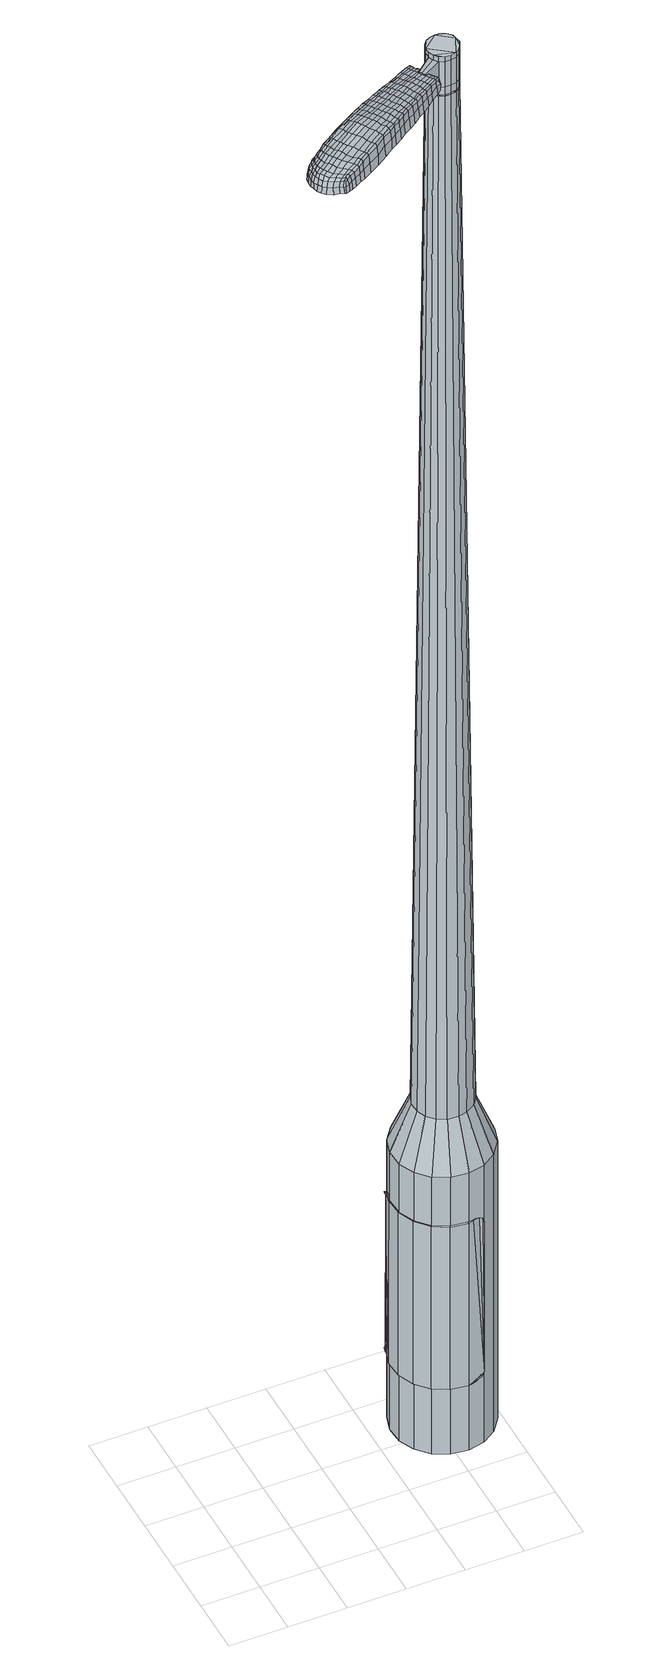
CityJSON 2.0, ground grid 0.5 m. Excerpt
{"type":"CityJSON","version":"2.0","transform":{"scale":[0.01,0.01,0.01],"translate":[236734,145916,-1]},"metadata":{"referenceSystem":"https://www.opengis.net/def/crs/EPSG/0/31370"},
"CityObjects":{
"object1":{"type":"GenericCityObject","attributes":{"cluster":702,"mean_distance_to_centroid":0.224,"new_centroid_x":236736.09,"new_centroid_y":145917.15,"mean_distance_to_camera":7.63,"H1":527,"H2":579.43,"Z_final":113.92,"cluster2":-1,"proj_x":236733.93,"proj_y":145913.86,"id_line":43641,"bearing_l":123.21,"distance":3.94,"orientation":"left","G_obj":213.21},"geometry":[{"type":"MultiSurface","lod":"2","boundaries":[[[0,1,2,3]],[[1,4,5,2]],[[4,6,7,5]],[[6,8,9,7]],[[8,10,11,9]],[[10,12,13,11]],[[12,14,15,13]],[[14,16,17,15]],[[16,18,19,17]],[[18,20,21,19]],[[20,22,23,21]],[[22,24,25,23]],[[24,26,27,25]],[[26,28,29,27]],[[28,30,31,29]],[[30,32,33,31]],[[32,34,35,33]],[[34,0,3,35]],[[36,37,38,39]],[[38,40,41,42]],[[41,43,42]],[[42,44,45,46]],[[45,47,46]],[[46,48,49,50]],[[49,51,50]],[[42,46,50,38]],[[50,52,39,38]],[[53,36,39]],[[2,5,7,35]],[[7,9,11,15]],[[11,13,15]],[[15,17,19,23]],[[19,21,23]],[[23,25,27,31]],[[27,29,31]],[[15,23,31,7]],[[31,33,35,7]],[[3,2,35]],[[1,0,54,55]],[[0,34,56,54]],[[34,32,57,56]],[[32,30,58,57]],[[30,28,59,58]],[[28,26,60,59]],[[26,24,61,60]],[[24,22,62,61]],[[22,20,63,62]],[[20,18,64,63]],[[18,16,65,64]],[[16,14,66,65]],[[14,12,67,66]],[[12,10,68,67]],[[10,8,69,68]],[[8,6,70,69]],[[6,4,71,70]],[[4,1,55,71]],[[55,54,72,73]],[[54,56,74,72]],[[56,57,75,74]],[[57,58,76,75]],[[58,59,77,76]],[[59,60,78,77]],[[60,61,79,78]],[[61,62,80,79]],[[62,63,81,80]],[[63,64,82,81]],[[64,65,83,82]],[[65,66,84,83]],[[66,67,85,84]],[[67,68,86,85]],[[68,69,87,86]],[[69,70,88,87]],[[70,71,89,88]],[[71,55,73,89]],[[90,91,92,93]],[[94,95,91,90]],[[96,97,95,94]],[[76,98,97,96]],[[99,100,98,76]],[[101,102,100,99]],[[79,103,102,101]],[[104,105,103,79]],[[81,106,105,104]],[[107,108,106,81]],[[109,110,108,107]],[[111,112,110,109]],[[85,113,112,111]],[[86,114,113,85]],[[115,116,114,86]],[[117,118,116,115]],[[89,119,118,117]],[[93,92,119,89]],[[120,121,122,123]],[[124,120,123,125]],[[126,124,125,127]],[[128,126,127,129]],[[130,128,129,131]],[[132,130,131,133]],[[134,132,133,135]],[[136,134,135,137]],[[138,136,137,139]],[[140,138,139,141]],[[142,140,141,143]],[[144,142,143,145]],[[146,144,145,147]],[[148,146,147,149]],[[150,148,149,151]],[[152,150,151,153]],[[73,72,90,93]],[[72,74,94,90]],[[74,75,96,94]],[[75,76,96]],[[77,99,76]],[[77,78,101,99]],[[78,79,101]],[[80,104,79]],[[80,81,104]],[[82,107,81]],[[82,83,109,107]],[[83,84,111,109]],[[84,85,111]],[[87,115,86]],[[87,88,117,115]],[[88,89,117]],[[73,93,89]],[[154,155,92,91]],[[155,119,92]],[[156,118,119]],[[156,157,116,118]],[[157,114,116]],[[158,112,113]],[[158,159,110,112]],[[159,160,108,110]],[[160,106,108]],[[161,105,106]],[[161,103,105]],[[162,102,103]],[[162,163,100,102]],[[163,98,100]],[[164,97,98]],[[164,165,95,97]],[[165,154,91,95]],[[39,52,152,166]],[[155,154,167,153]],[[53,39,166,121]],[[154,165,122,167]],[[36,53,121,120]],[[165,164,123,122]],[[37,36,120,124]],[[164,98,125,123]],[[38,37,124,126]],[[98,163,127,125]],[[40,38,126,128]],[[163,162,129,127]],[[41,40,128,130]],[[162,103,131,129]],[[43,41,130,132]],[[103,161,133,131]],[[42,43,132,134]],[[161,106,135,133]],[[44,42,134,136]],[[106,160,137,135]],[[45,44,136,138]],[[160,159,139,137]],[[47,45,138,140]],[[159,158,141,139]],[[46,47,140,142]],[[158,113,143,141]],[[48,46,142,144]],[[113,114,145,143]],[[49,48,144,146]],[[114,157,147,145]],[[51,49,146,148]],[[157,156,149,147]],[[50,51,148,150]],[[156,119,151,149]],[[52,50,150,152]],[[119,155,153,151]],[[152,153,168,169]],[[153,167,170,168]],[[167,122,171,170]],[[122,121,172,171]],[[121,166,173,172]],[[166,152,169,173]],[[174,175,176,177]],[[178,174,177,179]],[[174,178,180,181]],[[175,174,181,182]],[[183,184,185,186]],[[187,183,186,188]],[[183,187,189,190]],[[184,183,190,191]],[[192,193,194,195]],[[196,192,195,197]],[[192,196,198,199]],[[193,192,199,200]],[[201,202,203,204]],[[205,201,204,206]],[[201,205,207,208]],[[202,201,208,209]],[[210,211,212,213]],[[214,210,213,215]],[[210,214,216,217]],[[211,210,217,218]],[[219,220,221,222]],[[223,219,222,224]],[[219,223,225,226]],[[220,219,226,227]],[[228,229,230,231]],[[220,228,231,221]],[[228,220,227,232]],[[229,228,232,233]],[[234,235,236,237]],[[229,234,237,230]],[[234,229,233,238]],[[235,234,238,239]],[[240,178,179,241]],[[235,240,241,236]],[[240,235,239,242]],[[178,240,242,180]],[[243,244,245,246]],[[247,243,246,248]],[[243,247,249,250]],[[244,243,250,251]],[[252,253,254,255]],[[244,252,255,245]],[[252,244,251,256]],[[253,252,256,257]],[[258,259,260,261]],[[253,258,261,254]],[[258,253,257,262]],[[259,258,262,263]],[[264,265,266,267]],[[259,264,267,260]],[[264,259,263,268]],[[265,264,268,269]],[[270,175,182,271]],[[265,270,271,266]],[[270,265,269,272]],[[175,270,272,176]],[[273,274,275,276]],[[277,273,276,278]],[[273,277,279,280]],[[274,273,280,281]],[[282,283,284,285]],[[274,282,285,275]],[[282,274,281,286]],[[283,282,286,287]],[[288,289,290,291]],[[283,288,291,284]],[[288,283,287,292]],[[289,288,292,293]],[[294,187,188,295]],[[289,294,295,290]],[[294,289,293,296]],[[187,294,296,189]],[[297,298,299,300]],[[301,297,300,302]],[[297,301,303,304]],[[298,297,304,305]],[[306,307,308,309]],[[298,306,309,299]],[[306,298,305,310]],[[307,306,310,311]],[[312,313,314,315]],[[307,312,315,308]],[[312,307,311,316]],[[313,312,316,317]],[[318,319,320,321]],[[313,318,321,314]],[[318,313,317,322]],[[319,318,322,323]],[[324,184,191,325]],[[319,324,325,320]],[[324,319,323,326]],[[184,324,326,185]],[[327,213,212,328]],[[329,327,328,330]],[[327,329,331,332]],[[213,327,332,215]],[[333,329,330,334]],[[335,333,334,336]],[[333,335,337,338]],[[329,333,338,331]],[[339,335,336,340]],[[341,339,340,342]],[[339,341,343,344]],[[335,339,344,337]],[[345,341,342,346]],[[347,345,346,348]],[[345,347,349,350]],[[341,345,350,343]],[[351,347,348,352]],[[202,351,352,203]],[[351,202,209,353]],[[347,351,353,349]],[[354,355,200,199]],[[356,354,199,198]],[[354,356,357,358]],[[355,354,358,359]],[[360,361,359,358]],[[362,360,358,357]],[[360,362,363,364]],[[361,360,364,365]],[[366,367,365,364]],[[368,366,364,363]],[[366,368,369,370]],[[367,366,370,371]],[[372,373,371,370]],[[374,372,370,369]],[[372,374,207,205]],[[373,372,205,206]],[[375,376,377,378]],[[277,375,378,279]],[[375,277,278,379]],[[376,375,379,380]],[[381,196,197,382]],[[376,381,382,377]],[[381,376,380,383]],[[196,381,383,198]],[[384,385,386,387]],[[223,384,387,225]],[[384,223,224,388]],[[385,384,388,389]],[[390,391,392,393]],[[385,390,393,386]],[[390,385,389,394]],[[391,390,394,395]],[[396,193,200,397]],[[391,396,397,392]],[[396,391,395,398]],[[193,396,398,194]],[[399,400,401,402]],[[181,399,402,182]],[[399,181,180,403]],[[400,399,403,404]],[[405,406,407,408]],[[400,405,408,401]],[[405,400,404,409]],[[406,405,409,410]],[[411,204,203,412]],[[406,411,412,407]],[[411,406,410,413]],[[204,411,413,206]],[[414,415,416,417]],[[186,414,417,188]],[[414,186,185,418]],[[415,414,418,419]],[[420,208,207,421]],[[415,420,421,416]],[[420,415,419,422]],[[208,420,422,209]],[[423,424,425,426]],[[301,423,426,303]],[[423,301,302,427]],[[424,423,427,428]],[[429,214,215,430]],[[424,429,430,425]],[[429,424,428,431]],[[214,429,431,216]],[[432,433,434,435]],[[247,432,435,249]],[[432,247,248,436]],[[433,432,436,437]],[[438,439,440,441]],[[433,438,441,434]],[[438,433,437,442]],[[439,438,442,443]],[[444,211,218,445]],[[439,444,445,440]],[[444,439,443,446]],[[211,444,446,212]],[[447,448,437,436]],[[246,447,436,248]],[[447,246,245,449]],[[448,447,449,450]],[[451,452,443,442]],[[448,451,442,437]],[[451,448,450,453]],[[452,451,453,454]],[[455,328,212,446]],[[452,455,446,443]],[[455,452,454,456]],[[328,455,456,330]],[[457,458,459,460]],[[304,457,460,305]],[[457,304,303,426]],[[458,457,426,425]],[[461,332,331,462]],[[458,461,462,459]],[[461,458,425,430]],[[332,461,430,215]],[[463,464,450,449]],[[255,463,449,245]],[[463,255,254,465]],[[464,463,465,466]],[[467,468,454,453]],[[464,467,453,450]],[[467,464,466,469]],[[468,467,469,470]],[[471,334,330,456]],[[468,471,456,454]],[[471,468,470,472]],[[334,471,472,336]],[[473,474,475,476]],[[310,473,476,311]],[[473,310,305,460]],[[474,473,460,459]],[[477,338,337,478]],[[474,477,478,475]],[[477,474,459,462]],[[338,477,462,331]],[[479,480,466,465]],[[261,479,465,254]],[[479,261,260,481]],[[480,479,481,482]],[[483,484,470,469]],[[480,483,469,466]],[[483,480,482,485]],[[484,483,485,486]],[[487,340,336,472]],[[484,487,472,470]],[[487,484,486,488]],[[340,487,488,342]],[[489,490,491,492]],[[316,489,492,317]],[[489,316,311,476]],[[490,489,476,475]],[[493,344,343,494]],[[490,493,494,491]],[[493,490,475,478]],[[344,493,478,337]],[[495,496,482,481]],[[267,495,481,260]],[[495,267,266,497]],[[496,495,497,498]],[[499,500,486,485]],[[496,499,485,482]],[[499,496,498,501]],[[500,499,501,502]],[[503,346,342,488]],[[500,503,488,486]],[[503,500,502,504]],[[346,503,504,348]],[[505,506,507,508]],[[322,505,508,323]],[[505,322,317,492]],[[506,505,492,491]],[[509,350,349,510]],[[506,509,510,507]],[[509,506,491,494]],[[350,509,494,343]],[[511,512,498,497]],[[271,511,497,266]],[[511,271,182,402]],[[512,511,402,401]],[[513,514,502,501]],[[512,513,501,498]],[[513,512,401,408]],[[514,513,408,407]],[[515,352,348,504]],[[514,515,504,502]],[[515,514,407,412]],[[352,515,412,203]],[[516,517,419,418]],[[326,516,418,185]],[[516,326,323,508]],[[517,516,508,507]],[[518,353,209,422]],[[517,518,422,419]],[[518,517,507,510]],[[353,518,510,349]],[[519,520,380,379]],[[276,519,379,278]],[[519,276,275,521]],[[520,519,521,522]],[[523,356,198,383]],[[520,523,383,380]],[[523,520,522,524]],[[356,523,524,357]],[[525,526,527,528]],[[226,525,528,227]],[[525,226,225,387]],[[526,525,387,386]],[[529,530,531,532]],[[526,529,532,527]],[[529,526,386,393]],[[530,529,393,392]],[[533,355,359,534]],[[530,533,534,531]],[[533,530,392,397]],[[355,533,397,200]],[[535,536,522,521]],[[285,535,521,275]],[[535,285,284,537]],[[536,535,537,538]],[[539,362,357,524]],[[536,539,524,522]],[[539,536,538,540]],[[362,539,540,363]],[[541,542,543,544]],[[232,541,544,233]],[[541,232,227,528]],[[542,541,528,527]],[[545,546,547,548]],[[542,545,548,543]],[[545,542,527,532]],[[546,545,532,531]],[[549,361,365,550]],[[546,549,550,547]],[[549,546,531,534]],[[361,549,534,359]],[[551,552,538,537]],[[291,551,537,284]],[[551,291,290,553]],[[552,551,553,554]],[[555,368,363,540]],[[552,555,540,538]],[[555,552,554,556]],[[368,555,556,369]],[[557,558,559,560]],[[238,557,560,239]],[[557,238,233,544]],[[558,557,544,543]],[[561,562,563,564]],[[558,561,564,559]],[[561,558,543,548]],[[562,561,548,547]],[[565,367,371,566]],[[562,565,566,563]],[[565,562,547,550]],[[367,565,550,365]],[[567,568,554,553]],[[295,567,553,290]],[[567,295,188,417]],[[568,567,417,416]],[[569,374,369,556]],[[568,569,556,554]],[[569,568,416,421]],[[374,569,421,207]],[[570,571,404,403]],[[242,570,403,180]],[[570,242,239,560]],[[571,570,560,559]],[[572,573,410,409]],[[571,572,409,404]],[[572,571,559,564]],[[573,572,564,563]],[[574,373,206,413]],[[573,574,413,410]],[[574,573,563,566]],[[373,574,566,371]],[[575,576,577,578]],[[578,577,579,580]],[[581,579,577,582]],[[582,577,576,583]],[[584,585,586,587]],[[587,586,588,589]],[[590,588,586,591]],[[591,586,585,592]],[[593,594,595,596]],[[596,595,597,598]],[[599,597,595,600]],[[600,595,594,601]],[[602,603,604,605]],[[605,604,606,607]],[[608,606,604,609]],[[609,604,603,610]],[[611,612,613,614]],[[614,613,615,616]],[[617,615,613,618]],[[618,613,612,619]],[[620,621,622,623]],[[623,622,624,625]],[[626,624,622,627]],[[627,622,621,628]],[[629,630,631,632]],[[632,631,621,620]],[[628,621,631,633]],[[633,631,630,634]],[[635,636,637,638]],[[638,637,630,629]],[[634,630,637,639]],[[639,637,636,640]],[[580,579,641,642]],[[642,641,636,635]],[[640,636,641,643]],[[643,641,579,581]],[[644,645,646,647]],[[647,646,648,649]],[[650,648,646,651]],[[651,646,645,652]],[[653,654,655,656]],[[656,655,645,644]],[[652,645,655,657]],[[657,655,654,658]],[[659,660,661,662]],[[662,661,654,653]],[[658,654,661,663]],[[663,661,660,664]],[[665,666,667,668]],[[668,667,660,659]],[[664,660,667,669]],[[669,667,666,670]],[[583,576,671,672]],[[672,671,666,665]],[[670,666,671,673]],[[673,671,576,575]],[[674,675,676,677]],[[677,676,678,679]],[[680,678,676,681]],[[681,676,675,682]],[[683,684,685,686]],[[686,685,675,674]],[[682,675,685,687]],[[687,685,684,688]],[[689,690,691,692]],[[692,691,684,683]],[[688,684,691,693]],[[693,691,690,694]],[[589,588,695,696]],[[696,695,690,689]],[[694,690,695,697]],[[697,695,588,590]],[[698,699,700,701]],[[701,700,702,703]],[[704,702,700,705]],[[705,700,699,706]],[[707,708,709,710]],[[710,709,699,698]],[[706,699,709,711]],[[711,709,708,712]],[[713,714,715,716]],[[716,715,708,707]],[[712,708,715,717]],[[717,715,714,718]],[[719,720,721,722]],[[722,721,714,713]],[[718,714,721,723]],[[723,721,720,724]],[[592,585,725,726]],[[726,725,720,719]],[[724,720,725,727]],[[727,725,585,584]],[[611,614,728,729]],[[729,728,730,731]],[[732,730,728,733]],[[733,728,614,616]],[[731,730,734,735]],[[735,734,736,737]],[[738,736,734,739]],[[739,734,730,732]],[[737,736,740,741]],[[741,740,742,743]],[[744,742,740,745]],[[745,740,736,738]],[[743,742,746,747]],[[747,746,748,749]],[[750,748,746,751]],[[751,746,742,744]],[[749,748,752,753]],[[753,752,603,602]],[[610,603,752,754]],[[754,752,748,750]],[[601,755,756,600]],[[600,756,757,599]],[[758,757,756,759]],[[759,756,755,760]],[[760,761,762,759]],[[759,762,763,758]],[[764,763,762,765]],[[765,762,761,766]],[[766,767,768,765]],[[765,768,769,764]],[[770,769,768,771]],[[771,768,767,772]],[[772,773,774,771]],[[771,774,775,770]],[[608,775,774,606]],[[606,774,773,607]],[[776,777,778,779]],[[779,778,678,680]],[[679,678,778,780]],[[780,778,777,781]],[[598,597,782,783]],[[783,782,777,776]],[[781,777,782,784]],[[784,782,597,599]],[[785,786,787,788]],[[788,787,624,626]],[[625,624,787,789]],[[789,787,786,790]],[[791,792,793,794]],[[794,793,786,785]],[[790,786,793,795]],[[795,793,792,796]],[[601,594,797,798]],[[798,797,792,791]],[[796,792,797,799]],[[799,797,594,593]],[[800,801,802,803]],[[803,802,582,583]],[[581,582,802,804]],[[804,802,801,805]],[[806,807,808,809]],[[809,808,801,800]],[[805,801,808,810]],[[810,808,807,811]],[[602,605,812,813]],[[813,812,807,806]],[[811,807,812,814]],[[814,812,605,607]],[[815,816,817,818]],[[818,817,587,589]],[[584,587,817,819]],[[819,817,816,820]],[[608,609,821,822]],[[822,821,816,815]],[[820,816,821,823]],[[823,821,609,610]],[[824,825,826,827]],[[827,826,702,704]],[[703,702,826,828]],[[828,826,825,829]],[[616,615,830,831]],[[831,830,825,824]],[[829,825,830,832]],[[832,830,615,617]],[[833,834,835,836]],[[836,835,648,650]],[[649,648,835,837]],[[837,835,834,838]],[[839,840,841,842]],[[842,841,834,833]],[[838,834,841,843]],[[843,841,840,844]],[[619,612,845,846]],[[846,845,840,839]],[[844,840,845,847]],[[847,845,612,611]],[[838,848,837]],[[837,848,647,649]],[[644,647,848,849]],[[849,848,850]],[[844,851,852,843]],[[843,852,848,838]],[[850,848,852,853]],[[853,852,851,854]],[[611,729,855,847]],[[847,855,851,844]],[[854,851,855,856]],[[856,855,729,731]],[[857,858,859]],[[859,858,705,706]],[[704,705,858,827]],[[827,858,824]],[[732,733,860,861]],[[861,860,858,857]],[[824,858,860,831]],[[831,860,733,616]],[[850,862,863,849]],[[849,863,656,644]],[[653,656,863,864]],[[864,863,862,865]],[[854,866,867,853]],[[853,867,862,850]],[[865,862,867,868]],[[868,867,866,869]],[[731,735,870,856]],[[856,870,866,854]],[[869,866,870,871]],[[871,870,735,737]],[[872,873,874,875]],[[875,874,711,712]],[[706,711,874,859]],[[859,874,873,857]],[[738,739,876,877]],[[877,876,873,872]],[[857,873,876,861]],[[861,876,739,732]],[[865,878,879,864]],[[864,879,662,653]],[[659,662,879,880]],[[879,878,880]],[[869,881,882,868]],[[868,882,878,865]],[[880,878,882,883]],[[883,882,881,884]],[[737,741,885,871]],[[871,885,881,869]],[[884,881,885,886]],[[886,885,741,743]],[[887,888,889,890]],[[890,889,717,718]],[[712,717,889,875]],[[875,889,888,872]],[[744,745,891,892]],[[892,891,888,887]],[[872,888,891,877]],[[877,891,745,738]],[[893,894,880]],[[880,894,668,659]],[[665,668,894,895]],[[895,894,893,896]],[[884,897,898,883]],[[883,898,893,880]],[[896,893,898,899]],[[899,898,897,900]],[[743,747,901,886]],[[886,901,897,884]],[[900,897,901,902]],[[902,901,747,749]],[[903,904,905,906]],[[906,905,723,724]],[[718,723,905,890]],[[890,905,904,887]],[[750,751,907,908]],[[908,907,904,903]],[[887,904,907,892]],[[892,907,751,744]],[[896,909,910,895]],[[895,910,672,665]],[[583,672,910,803]],[[803,910,909,800]],[[900,911,912,899]],[[899,912,909,896]],[[800,909,912,809]],[[809,912,911,806]],[[749,753,913,902]],[[902,913,911,900]],[[806,911,913,813]],[[813,913,753,602]],[[820,914,915,819]],[[819,915,727,584]],[[724,727,915,906]],[[906,915,914,903]],[[610,754,916,823]],[[823,916,914,820]],[[903,914,916,908]],[[908,916,754,750]],[[781,917,918,780]],[[780,918,677,679]],[[674,677,918,919]],[[919,918,917,920]],[[599,757,921,784]],[[784,921,917,781]],[[920,917,921,922]],[[922,921,757,758]],[[923,924,925,926]],[[926,925,627,628]],[[626,627,925,788]],[[788,925,924,785]],[[927,928,929,930]],[[930,929,924,923]],[[785,924,929,794]],[[794,929,928,791]],[[760,755,931,932]],[[932,931,928,927]],[[791,928,931,798]],[[798,931,755,601]],[[920,933,934,919]],[[919,934,686,674]],[[683,686,934,935]],[[935,934,933,936]],[[758,763,937,922]],[[922,937,933,920]],[[936,933,937,938]],[[938,937,763,764]],[[939,940,941,942]],[[942,941,633,634]],[[628,633,941,926]],[[926,941,940,923]],[[943,944,945,946]],[[946,945,940,939]],[[923,940,945,930]],[[930,945,944,927]],[[766,761,947,948]],[[948,947,944,943]],[[927,944,947,932]],[[932,947,761,760]],[[936,949,950,935]],[[935,950,692,683]],[[689,692,950,951]],[[951,950,949,952]],[[764,769,953,938]],[[938,953,949,936]],[[952,949,953,954]],[[954,953,769,770]],[[955,956,957,958]],[[958,957,639,640]],[[634,639,957,942]],[[942,957,956,939]],[[959,960,961,962]],[[962,961,956,955]],[[939,956,961,946]],[[946,961,960,943]],[[772,767,963,964]],[[964,963,960,959]],[[943,960,963,948]],[[948,963,767,766]],[[952,965,966,951]],[[951,966,696,689]],[[589,696,966,818]],[[818,966,965,815]],[[770,775,967,954]],[[954,967,965,952]],[[815,965,967,822]],[[822,967,775,608]],[[805,968,969,804]],[[804,969,643,581]],[[640,643,969,958]],[[958,969,968,955]],[[811,970,971,810]],[[810,971,968,805]],[[955,968,971,962]],[[962,971,970,959]],[[607,773,972,814]],[[814,972,970,811]],[[959,970,972,964]],[[964,972,773,772]],[[575,578,177,176]],[[578,580,179,177]],[[590,591,190,189]],[[591,592,191,190]],[[593,596,195,194]],[[596,598,197,195]],[[617,618,217,216]],[[618,619,218,217]],[[620,623,222,221]],[[623,625,224,222]],[[629,632,231,230]],[[632,620,221,231]],[[635,638,237,236]],[[638,629,230,237]],[[580,642,241,179]],[[642,635,236,241]],[[650,651,250,249]],[[651,652,251,250]],[[652,657,256,251]],[[657,658,257,256]],[[658,663,262,257]],[[663,664,263,262]],[[664,669,268,263]],[[669,670,269,268]],[[670,673,272,269]],[[673,575,176,272]],[[680,681,280,279]],[[681,682,281,280]],[[682,687,286,281]],[[687,688,287,286]],[[688,693,292,287]],[[693,694,293,292]],[[694,697,296,293]],[[697,590,189,296]],[[698,701,300,299]],[[701,703,302,300]],[[707,710,309,308]],[[710,698,299,309]],[[713,716,315,314]],[[716,707,308,315]],[[719,722,321,320]],[[722,713,314,321]],[[592,726,325,191]],[[726,719,320,325]],[[776,779,378,377]],[[779,680,279,378]],[[598,783,382,197]],[[783,776,377,382]],[[625,789,388,224]],[[789,790,389,388]],[[790,795,394,389]],[[795,796,395,394]],[[796,799,398,395]],[[799,593,194,398]],[[703,828,427,302]],[[828,829,428,427]],[[829,832,431,428]],[[832,617,216,431]],[[833,836,435,434]],[[836,650,249,435]],[[839,842,441,440]],[[842,833,434,441]],[[619,846,445,218]],[[846,839,440,445]],[[973,974,975,976]],[[977,978,976,975]],[[979,980,981,982]],[[983,984,985,986]],[[974,987,988,975]],[[989,977,975,988]],[[990,979,982,991]],[[992,993,984,983]],[[987,994,995,988]],[[995,996,989,988]],[[997,990,991,998]],[[999,993,992,1000]],[[994,1001,1002,995]],[[1002,1003,996,995]],[[1004,997,998,1005]],[[1006,999,1000,1007]],[[1008,1009,1010,1011]],[[1012,1013,1009,1008]],[[1012,1014,1015,1013]],[[1014,1016,1017,1015]],[[1018,1019,1020,1021]],[[1022,1023,1019,1018]],[[1024,1025,1023,1022]],[[1026,1027,1025,1024]],[[1021,1010,1009,1018]],[[1018,1009,1013,1022]],[[1013,1015,1024,1022]],[[1015,1017,1026,1024]],[[982,981,978,977]],[[991,982,977,989]],[[996,998,991,989]],[[1003,1005,998,996]],[[983,986,980,979]],[[992,983,979,990]],[[1000,992,990,997]],[[1007,1000,997,1004]],[[984,1008,1011,985]],[[993,1012,1008,984]],[[1014,1012,993,999]],[[1016,1014,999,1006]],[[1028,1029,1030,1031]],[[1030,1032,1033,1034]],[[1030,1034,1035,1036]],[[1030,1036,1031]],[[1037,1028,1031,1038]],[[1039,1038,1031,1040]],[[1041,1040,1031]],[[1042,1030,1029,1043]],[[1044,1042,1043,1045]],[[1046,1044,1045,1047]],[[1048,1046,1047,1049]],[[1050,1048,1049,1051]],[[1051,1052,1053,1054]],[[1051,1054,1055,1056]],[[1051,1056,1057,1058]],[[1057,1059,1060,1061]],[[1057,1061,1062,1063]],[[1057,1063,1058]],[[1051,1058,1050]],[[1064,1065,1029,1028]],[[1066,1067,1032,1030]],[[1068,1069,1041,1031]],[[1065,1070,1043,1029]],[[1071,1066,1030,1042]],[[1070,1072,1045,1043]],[[1073,1071,1042,1044]],[[1072,1074,1047,1045]],[[1075,1073,1044,1046]],[[1074,1076,1049,1047]],[[1077,1075,1046,1048]],[[1076,1078,1051,1049]],[[1079,1077,1048,1050]],[[1078,1080,1052,1051]],[[1081,1082,1059,1057]],[[1083,1079,1050,1058]],[[1053,1052,1080,1084]],[[1054,1053,1084,1085]],[[1055,1054,1085,1086]],[[1056,1055,1086,1087]],[[1057,1056,1087,1081]],[[1088,1064,1028,1037]],[[1089,1088,1037,1038]],[[1090,1089,1038,1039]],[[1091,1090,1039,1040]],[[1069,1091,1040,1041]],[[1033,1032,1067,1092]],[[1060,1059,1082,1093]],[[1034,1033,1092,1094]],[[1035,1034,1094,1095]],[[1036,1035,1095,1096]],[[1031,1036,1096,1068]],[[1061,1060,1093,1097]],[[1062,1061,1097,1098]],[[1063,1062,1098,1099]],[[1058,1063,1099,1083]]]}]}
},
"vertices":[
[173,90,384],[167,103,384],[167,103,96],[173,90,96],[166,118,384],[166,118,96],[170,132,384],[170,132,96],[179,144,384],[179,144,96],[192,152,384],[192,152,96],[206,155,384],[206,155,96],[220,154,384],[220,154,96],[234,147,384],[234,147,96],[244,136,384],[244,136,96],[249,123,384],[249,123,96],[250,108,384],[250,108,96],[246,94,384],[246,94,96],[237,82,384],[237,82,96],[225,74,384],[225,74,96],[211,71,384],[211,71,96],[196,73,384],[196,73,96],[183,79,384],[183,79,96],[204,100,1524],[209,100,1524],[214,101,1524],[197,106,1524],[217,103,1524],[220,107,1524],[221,116,1524],[222,111,1524],[220,120,1524],[216,124,1524],[208,126,1524],[212,126,1524],[203,125,1524],[199,123,1524],[195,115,1524],[196,119,1524],[195,110,1524],[200,102,1524],[187,99,429],[184,107,429],[193,93,429],[201,89,429],[210,88,429],[218,90,429],[226,95,429],[231,102,429],[233,110,429],[233,119,429],[229,127,429],[223,133,429],[216,137,429],[207,138,429],[198,136,429],[191,131,429],[186,124,429],[183,116,429],[197,106,1483],[195,110,1483],[200,102,1483],[204,100,1483],[209,100,1483],[214,101,1483],[217,103,1483],[220,107,1483],[222,111,1483],[221,116,1483],[220,120,1483],[216,124,1483],[212,126,1483],[208,126,1483],[203,125,1483],[199,123,1483],[196,119,1483],[195,115,1483],[198,106,1483],[198,106,1485],[196,110,1485],[196,110,1483],[201,103,1483],[201,103,1485],[205,101,1483],[205,101,1485],[209,100,1485],[213,101,1483],[213,101,1485],[217,104,1483],[217,104,1485],[220,107,1485],[221,112,1483],[221,112,1485],[221,116,1485],[219,120,1483],[219,120,1485],[216,123,1483],[216,123,1485],[212,125,1483],[212,125,1485],[208,126,1485],[203,125,1485],[199,122,1483],[199,122,1485],[197,119,1483],[197,119,1485],[195,115,1485],[204,100,1519],[200,102,1519],[200,102,1493],[204,100,1493],[209,100,1519],[209,100,1493],[214,101,1519],[214,101,1493],[217,103,1519],[217,103,1493],[220,107,1519],[220,107,1493],[222,111,1519],[222,111,1493],[221,116,1519],[221,116,1493],[220,120,1519],[220,120,1493],[216,124,1519],[216,124,1493],[212,126,1519],[212,126,1493],[208,126,1519],[208,126,1493],[203,125,1519],[203,125,1493],[199,123,1519],[199,123,1493],[196,119,1519],[196,119,1493],[195,115,1519],[195,115,1493],[195,110,1519],[195,110,1493],[197,106,1485],[195,110,1485],[196,119,1485],[199,123,1485],[212,126,1485],[216,124,1485],[220,120,1485],[222,111,1485],[217,103,1485],[214,101,1485],[204,100,1485],[200,102,1485],[197,106,1519],[197,106,1493],[180,98,1513],[180,98,1518],[181,95,1513],[183,93,1513],[183,93,1518],[181,95,1518],[109,71,1519],[115,75,1518],[113,75,1509],[107,72,1510],[101,67,1519],[99,67,1510],[103,66,1526],[110,70,1525],[116,74,1525],[130,39,1519],[135,43,1518],[135,45,1525],[130,41,1525],[122,34,1519],[122,36,1526],[122,32,1510],[129,37,1510],[135,41,1509],[59,13,1519],[57,16,1519],[56,16,1513],[58,13,1513],[62,11,1519],[61,10,1513],[63,12,1524],[60,14,1524],[58,17,1524],[121,54,1530],[127,58,1529],[125,61,1529],[119,57,1530],[113,49,1531],[111,52,1531],[115,46,1530],[123,51,1530],[129,55,1529],[188,98,1512],[187,101,1512],[186,100,1517],[187,98,1517],[190,96,1512],[188,95,1517],[189,95,1506],[187,98,1506],[186,100,1506],[60,38,1519],[62,40,1519],[61,40,1512],[58,38,1512],[58,36,1518],[57,36,1512],[59,36,1522],[61,37,1523],[63,39,1524],[66,43,1519],[71,46,1519],[69,47,1512],[64,43,1512],[67,42,1524],[72,45,1525],[75,50,1519],[82,54,1519],[80,55,1511],[74,50,1511],[77,49,1526],[83,53,1526],[91,60,1519],[90,61,1510],[93,60,1526],[173,108,1513],[166,104,1513],[167,104,1518],[174,108,1517],[178,111,1512],[177,109,1516],[177,111,1506],[171,108,1507],[165,105,1507],[160,101,1514],[153,97,1515],[154,96,1520],[161,100,1519],[158,101,1507],[151,97,1507],[147,93,1515],[140,90,1516],[142,89,1522],[148,93,1521],[145,94,1508],[138,90,1508],[134,86,1517],[127,82,1517],[129,81,1524],[135,85,1523],[132,86,1508],[125,83,1509],[121,78,1518],[123,78,1524],[119,79,1509],[79,7,1519],[82,9,1519],[81,10,1524],[78,8,1523],[76,6,1518],[77,8,1522],[76,5,1512],[79,6,1512],[82,7,1512],[86,11,1519],[91,14,1519],[91,15,1525],[86,12,1524],[86,9,1512],[91,12,1512],[96,17,1519],[103,21,1519],[103,23,1526],[96,18,1526],[96,15,1511],[103,19,1511],[113,27,1519],[113,29,1526],[112,25,1510],[189,83,1513],[183,78,1513],[183,77,1507],[189,81,1507],[194,86,1512],[193,85,1506],[192,86,1516],[189,84,1517],[183,80,1518],[177,74,1514],[171,69,1515],[171,67,1507],[177,72,1507],[177,75,1519],[171,71,1520],[165,65,1515],[159,60,1516],[159,58,1508],[165,63,1508],[165,66,1521],[159,62,1522],[153,56,1517],[147,52,1517],[147,50,1509],[153,54,1508],[153,58,1523],[147,53,1524],[141,47,1518],[141,45,1509],[141,49,1524],[182,95,1519],[181,97,1519],[176,91,1520],[175,93,1520],[178,88,1520],[184,92,1519],[170,87,1522],[168,89,1522],[164,83,1523],[162,85,1523],[165,80,1523],[172,84,1521],[158,78,1524],[156,81,1524],[151,74,1525],[150,77,1525],[153,72,1525],[159,76,1524],[145,70,1526],[144,73,1526],[139,66,1527],[137,69,1527],[141,63,1527],[147,67,1526],[133,62,1528],[131,65,1528],[135,59,1528],[62,16,1527],[60,19,1527],[65,13,1526],[69,15,1527],[66,18,1528],[64,21,1528],[72,22,1529],[70,25,1529],[74,19,1528],[80,23,1530],[78,26,1530],[76,29,1530],[84,30,1531],[82,33,1531],[86,27,1530],[94,32,1531],[91,35,1531],[89,38,1531],[102,42,1531],[100,45,1531],[105,39,1531],[74,6,1518],[71,7,1519],[71,6,1513],[74,5,1513],[75,8,1523],[72,8,1523],[66,8,1519],[66,7,1513],[67,9,1524],[57,34,1518],[56,31,1518],[57,32,1523],[58,34,1523],[56,34,1513],[55,32,1513],[55,28,1519],[55,24,1519],[56,24,1524],[57,28,1523],[54,28,1513],[54,23,1513],[55,20,1519],[57,21,1524],[55,20,1513],[111,69,1528],[112,68,1528],[118,71,1528],[118,73,1527],[104,65,1528],[105,63,1529],[114,65,1529],[115,62,1530],[122,66,1529],[120,69,1528],[106,61,1529],[108,58,1530],[117,60,1530],[123,63,1529],[109,55,1531],[129,42,1528],[128,44,1529],[120,39,1529],[122,37,1528],[135,46,1527],[133,48,1528],[125,47,1529],[118,42,1530],[131,51,1528],[194,88,1512],[193,90,1512],[192,90,1517],[193,88,1517],[194,87,1506],[193,89,1506],[192,93,1512],[190,92,1517],[191,92,1506],[180,111,1512],[181,109,1512],[180,109,1506],[179,111,1506],[179,110,1517],[180,108,1517],[182,107,1512],[184,105,1512],[183,105,1506],[181,107,1506],[181,106,1517],[183,104,1517],[185,103,1512],[184,103,1506],[184,102,1517],[175,107,1519],[176,105,1519],[168,103,1520],[169,101,1520],[177,103,1519],[178,101,1519],[170,100,1520],[172,97,1520],[180,99,1519],[173,95,1520],[189,85,1519],[188,87,1519],[181,82,1520],[183,81,1520],[186,89,1519],[180,85,1520],[162,99,1521],[163,98,1521],[155,95,1522],[156,94,1522],[164,96,1521],[166,93,1521],[158,92,1522],[159,89,1523],[167,91,1522],[161,87,1523],[176,76,1521],[175,78,1521],[169,74,1522],[170,72,1522],[174,81,1521],[167,77,1522],[149,91,1523],[150,90,1523],[143,88,1524],[144,86,1524],[151,88,1523],[153,86,1524],[145,84,1525],[147,82,1525],[154,83,1524],[148,79,1525],[164,68,1523],[163,69,1523],[157,65,1524],[158,63,1524],[161,72,1524],[155,68,1525],[136,84,1525],[137,82,1525],[130,80,1526],[131,79,1526],[139,80,1526],[140,78,1526],[132,76,1527],[134,74,1527],[142,75,1526],[136,71,1527],[152,59,1525],[151,61,1525],[145,57,1526],[147,55,1526],[149,64,1526],[143,60,1527],[124,77,1527],[125,75,1527],[126,73,1527],[128,70,1528],[129,67,1528],[141,50,1527],[139,52,1527],[137,56,1528],[77,9,1525],[74,9,1525],[80,11,1526],[77,11,1526],[70,11,1526],[73,13,1527],[60,35,1525],[60,33,1525],[63,35,1526],[63,37,1525],[59,30,1525],[59,26,1526],[62,28,1527],[62,32,1526],[59,22,1526],[63,25,1527],[84,13,1526],[82,14,1527],[90,16,1527],[88,17,1528],[78,16,1528],[84,20,1529],[67,41,1526],[67,38,1527],[72,42,1528],[72,44,1527],[67,35,1527],[67,32,1528],[73,36,1529],[72,39,1528],[68,28,1528],[74,32,1530],[95,19,1528],[93,21,1529],[102,24,1528],[100,25,1529],[90,23,1529],[97,28,1530],[77,48,1528],[77,46,1528],[84,50,1529],[84,52,1528],[78,43,1529],[79,40,1530],[86,44,1530],[85,47,1530],[80,36,1530],[88,41,1531],[112,30,1529],[110,32,1529],[107,35,1530],[94,58,1528],[94,57,1529],[96,54,1530],[97,51,1530],[98,48,1531],[114,74,1509],[116,73,1518],[110,70,1518],[108,70,1509],[102,65,1519],[100,66,1510],[104,64,1525],[111,69,1525],[117,72,1525],[134,46,1525],[134,45,1518],[128,40,1518],[128,42,1525],[121,36,1519],[121,37,1525],[121,34,1510],[128,38,1509],[134,43,1509],[58,17,1513],[59,18,1519],[60,15,1519],[60,14,1513],[63,12,1519],[62,12,1513],[64,13,1524],[62,16,1524],[60,18,1524],[125,60,1528],[126,58,1528],[120,54,1529],[118,57,1529],[113,49,1529],[111,52,1529],[115,46,1529],[122,51,1529],[128,55,1528],[184,99,1516],[185,99,1512],[186,97,1512],[185,97,1516],[188,95,1512],[187,94,1516],[187,94,1506],[185,97,1506],[184,99,1506],[62,39,1512],[64,38,1519],[61,36,1518],[60,37,1512],[60,35,1518],[59,35,1512],[61,34,1522],[62,36,1523],[65,38,1523],[70,45,1512],[72,45,1519],[67,41,1519],[66,42,1512],[69,41,1524],[73,44,1525],[81,53,1511],[83,53,1519],[77,48,1519],[75,49,1511],[78,47,1525],[84,52,1526],[93,59,1519],[91,59,1510],[94,58,1526],[168,102,1518],[167,103,1513],[174,106,1513],[175,106,1517],[178,109,1512],[178,108,1515],[177,109,1506],[172,107,1506],[166,103,1507],[155,95,1520],[154,95,1514],[160,99,1514],[162,98,1519],[159,99,1507],[152,96,1507],[142,87,1522],[141,88,1516],[147,91,1515],[149,91,1521],[146,92,1508],[139,88,1508],[130,80,1523],[128,80,1517],[135,84,1516],[136,83,1522],[133,85,1508],[126,81,1508],[122,77,1517],[124,76,1524],[120,77,1509],[81,12,1523],[81,11,1519],[78,9,1518],[78,10,1523],[76,8,1518],[76,10,1522],[76,7,1512],[78,8,1512],[81,9,1512],[90,17,1525],[90,16,1519],[85,13,1519],[85,14,1524],[85,11,1512],[90,14,1512],[102,24,1526],[102,23,1519],[95,18,1519],[95,20,1525],[95,17,1511],[102,21,1511],[112,29,1519],[112,31,1526],[111,27,1510],[182,78,1507],[182,80,1513],[188,84,1513],[188,83,1506],[192,87,1512],[192,86,1506],[191,88,1515],[188,85,1517],[182,81,1518],[170,69,1507],[170,71,1514],[176,75,1514],[176,74,1507],[176,77,1519],[170,72,1520],[158,60,1508],[158,62,1516],[164,66,1515],[164,65,1508],[164,68,1521],[158,63,1522],[146,51,1508],[146,53,1517],[152,57,1516],[152,56,1508],[152,59,1522],[146,55,1523],[140,49,1517],[140,47,1509],[140,51,1524],[182,94,1518],[180,96,1518],[176,90,1519],[174,93,1519],[177,88,1519],[183,92,1518],[169,86,1520],[168,89,1520],[163,82,1521],[162,84,1521],[165,80,1521],[171,84,1520],[157,78,1523],[156,80,1523],[151,74,1524],[149,76,1524],[153,71,1524],[159,76,1523],[145,70,1525],[143,72,1525],[138,66,1526],[137,68,1526],[140,63,1526],[146,67,1525],[132,62,1527],[131,64,1527],[134,59,1527],[62,20,1526],[63,17,1526],[66,14,1525],[69,16,1526],[67,19,1526],[65,22,1526],[70,25,1528],[72,22,1528],[75,20,1527],[81,23,1528],[78,26,1529],[76,29,1529],[82,33,1530],[84,30,1530],[86,27,1529],[94,32,1530],[91,35,1530],[90,38,1530],[100,45,1530],[102,42,1530],[104,39,1530],[72,8,1513],[72,9,1518],[74,8,1518],[74,7,1512],[75,10,1523],[73,10,1523],[67,10,1519],[67,9,1513],[68,11,1523],[59,31,1523],[58,31,1518],[59,33,1518],[60,33,1523],[58,34,1512],[57,31,1512],[58,25,1523],[57,24,1519],[57,28,1519],[59,28,1523],[56,28,1513],[56,24,1513],[57,21,1519],[59,21,1524],[57,20,1513],[118,71,1527],[112,67,1527],[112,68,1527],[118,72,1526],[105,64,1527],[105,62,1528],[121,66,1528],[115,62,1528],[114,65,1528],[120,68,1527],[106,60,1528],[108,57,1529],[117,59,1529],[123,63,1528],[109,54,1529],[120,39,1528],[127,44,1527],[128,43,1527],[121,38,1527],[134,47,1526],[133,48,1527],[125,47,1528],[117,42,1528],[131,52,1527],[190,89,1516],[191,89,1512],[192,88,1512],[191,88,1516],[192,87,1506],[191,88,1506],[190,92,1512],[189,91,1516],[189,91,1506],[178,108,1506],[179,108,1512],[179,109,1512],[178,109,1506],[178,108,1516],[179,107,1516],[181,104,1506],[182,104,1512],[180,106,1512],[179,106,1506],[180,105,1516],[181,103,1516],[183,102,1512],[182,101,1506],[183,101,1516],[175,105,1518],[168,102,1519],[169,101,1519],[177,101,1518],[176,103,1518],[170,99,1519],[171,97,1519],[179,99,1518],[173,95,1519],[181,82,1519],[187,86,1518],[182,81,1519],[185,89,1518],[179,85,1519],[162,97,1520],[162,98,1520],[156,94,1521],[156,93,1521],[165,93,1520],[164,95,1520],[157,91,1521],[159,89,1521],[167,91,1520],[160,87,1521],[169,74,1521],[175,78,1520],[175,77,1520],[169,73,1521],[173,81,1520],[167,77,1521],[150,89,1522],[149,90,1522],[143,86,1523],[153,85,1522],[151,87,1522],[145,84,1523],[146,81,1524],[154,83,1523],[148,79,1524],[157,65,1523],[163,69,1522],[163,68,1522],[157,64,1523],[161,72,1522],[155,68,1523],[137,82,1524],[137,83,1524],[130,79,1525],[131,78,1525],[140,77,1525],[138,80,1524],[132,76,1525],[134,73,1526],[142,75,1525],[135,71,1526],[145,57,1525],[151,61,1524],[151,60,1524],[145,56,1525],[149,64,1524],[143,60,1525],[125,74,1526],[124,75,1526],[128,70,1527],[126,72,1526],[129,67,1527],[139,53,1526],[140,51,1526],[137,56,1526],[74,11,1524],[77,11,1524],[80,12,1525],[77,12,1525],[70,12,1525],[73,14,1525],[64,35,1525],[61,32,1524],[62,34,1524],[65,36,1525],[63,28,1526],[60,26,1525],[60,29,1524],[63,32,1525],[61,23,1525],[64,25,1526],[82,15,1526],[84,15,1526],[89,17,1526],[88,18,1527],[78,17,1526],[84,20,1527],[73,41,1527],[68,38,1526],[68,40,1526],[73,43,1526],[74,35,1528],[68,32,1527],[68,35,1526],[73,39,1527],[69,28,1527],[75,32,1528],[93,21,1527],[95,21,1527],[101,25,1527],[100,26,1528],[90,24,1528],[97,29,1529],[85,50,1528],[78,45,1527],[78,47,1527],[85,51,1527],[87,44,1529],[79,39,1529],[79,42,1528],[86,47,1528],[81,36,1529],[88,41,1530],[110,33,1528],[111,31,1528],[107,36,1529],[95,56,1528],[95,57,1528],[97,51,1529],[96,53,1529],[99,48,1530],[177,109,1508],[181,104,1508],[153,87,1509],[149,93,1509],[135,75,1510],[130,83,1510],[101,54,1512],[96,62,1512],[111,72,1511],[116,64,1511],[86,45,1513],[75,37,1514],[70,44,1514],[81,52,1513],[185,98,1508],[157,80,1509],[139,68,1510],[106,47,1512],[121,56,1511],[91,37,1513],[80,29,1514],[188,92,1508],[162,73,1509],[144,61,1510],[111,39,1512],[126,49,1511],[85,22,1514],[96,29,1513],[192,87,1508],[166,67,1509],[149,54,1510],[116,31,1512],[131,41,1511],[90,15,1514],[101,21,1513],[64,29,1514],[61,25,1514],[57,31,1514],[59,36,1514],[69,22,1514],[65,19,1514],[73,15,1514],[69,14,1514],[78,8,1514],[72,8,1514],[58,20,1515],[58,16,1515],[57,17,1515],[56,24,1515],[61,17,1515],[58,15,1515],[63,13,1515],[59,14,1515],[65,10,1515],[59,13,1515],[214,70,334],[210,69,334],[210,69,165],[224,72,171],[214,70,165],[217,71,165],[220,72,166],[222,72,167],[223,72,169],[217,71,334],[220,72,333],[222,72,332],[223,72,331],[224,72,328],[195,71,165],[195,71,334],[182,78,165],[182,78,334],[172,89,165],[172,89,334],[166,103,165],[166,103,334],[165,118,165],[165,118,334],[166,122,334],[167,126,334],[168,128,333],[168,130,332],[168,132,331],[169,132,328],[166,122,165],[169,132,171],[168,132,169],[168,130,167],[168,128,166],[167,126,165],[213,73,334],[209,72,334],[209,72,165],[213,73,165],[223,75,171],[223,75,328],[196,74,334],[196,74,165],[184,81,334],[184,81,165],[174,91,334],[174,91,165],[168,104,334],[168,104,165],[167,117,334],[167,117,165],[168,121,334],[171,131,328],[171,131,171],[168,121,165],[169,125,334],[170,128,333],[171,129,332],[171,131,331],[217,74,334],[219,74,333],[221,75,332],[223,75,331],[217,74,165],[171,131,169],[219,74,166],[221,75,167],[223,75,169],[171,129,167],[170,128,166],[169,125,165]
]}
